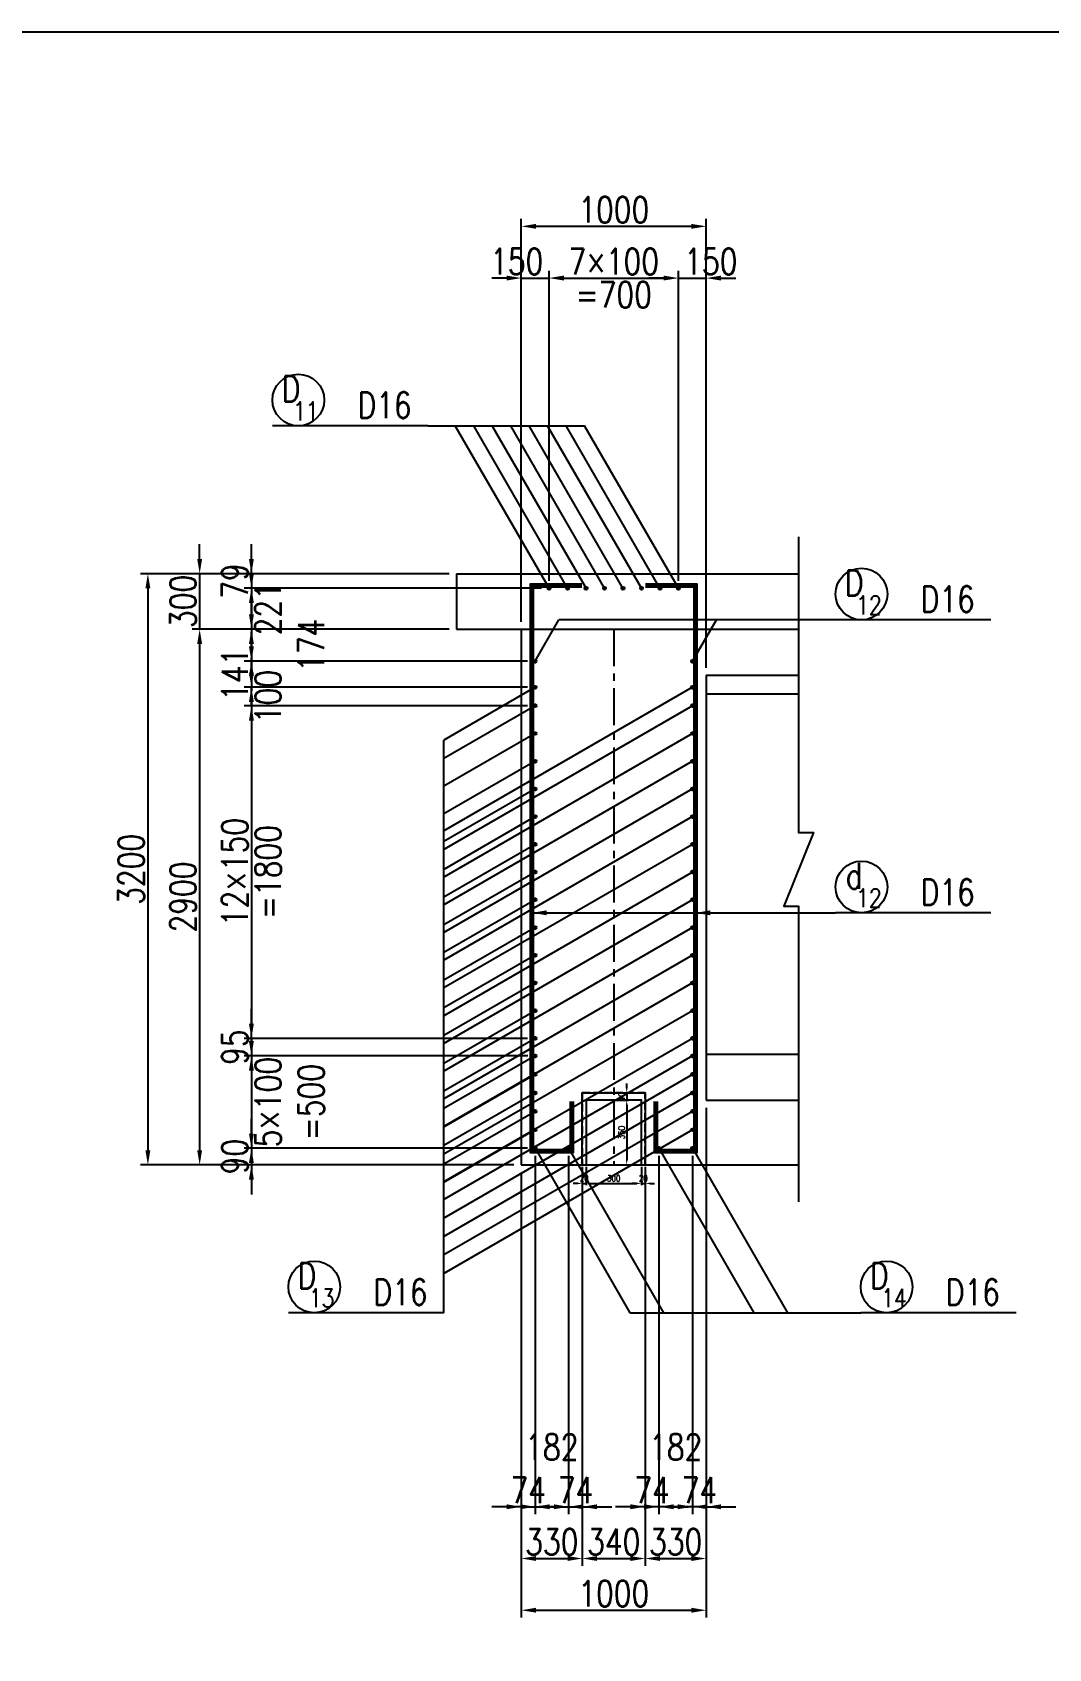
# Model space of a CAD drawing. Header units: millimetres. Extents: x -41433 to 131500, y -94900 to 39745.
# Drawn here: x 20505 to 26002, y 1752 to 10500 of the extents above; entities that cross this region are included whole.
import ezdxf
from ezdxf.enums import TextEntityAlignment as Align

# ---------------------------------------------------------------- set-up
doc = ezdxf.new("R2010")
doc.units = ezdxf.units.MM
doc.header["$LTSCALE"] = 160
doc.header["$MEASUREMENT"] = 0
doc.linetypes.add('CENTER', pattern=[2, 1.25, -0.25, 0.25, -0.25])
doc.linetypes.add('HIDDEN', pattern=[0.375, 0.25, -0.125])
doc.layers.get('DEFPOINTS').update_dxf_attribs({"color": 53, "linetype": 'CONTINUOUS'})
for name, color, linetype in [('DIM', 6, 'CONTINUOUS'), ('DIM-L', 6, 'CONTINUOUS'), ('GAIKEI-KEIKAKU', 4, 'CONTINUOUS'), ('TEKKIN-L', 2, 'CONTINUOUS'), ('TEKKIN-S', 3, 'CONTINUOUS'), ('TEXT', 4, 'CONTINUOUS')]:
    doc.layers.add(name, color=color, linetype=linetype)
doc.styles.add('DIM-TEXT', font='ROMANS', dxfattribs={"width": 0.8, "bigfont": 'EXTFONT'})
doc.styles.add('romans', font='romans.shx', dxfattribs={"bigfont": 'extfont.shx'})
doc.dimstyles.new('DIM10', dxfattribs={"dimscale": 10, "dimtxt": 3.5, "dimasz": 2.5, "dimexe": 1, "dimexo": 1, "dimgap": 1, "dimtad": 3, "dimdec": 1, "dimrnd": 1, "dimdsep": 46, "dimtxsty": 'DIM-TEXT', "dimcen": 0, "dimclrt": 4, "dimaunit": 1, "dimadec": 3, "dimazin": 2, "dimtfac": 1, "dimtdec": 1, "dimtix": 1, "dimtmove": 2, "dimatfit": 3, "dimfxl": 1, "dimtolj": 1, "dimtzin": 0, "dimlwd": -1, "dimlwe": -1, "dimarcsym": 0})
doc.dimstyles.new('DIM40', dxfattribs={"dimscale": 40, "dimtxt": 3.5, "dimasz": 2, "dimexe": 1, "dimexo": 1, "dimgap": 0.5, "dimtad": 1, "dimdec": 0, "dimzin": 9, "dimdsep": 46, "dimtxsty": 'DIM-TEXT', "dimcen": 0, "dimclrt": 4, "dimaunit": 1, "dimadec": 4, "dimazin": 0, "dimtfac": 1, "dimtdec": 0, "dimtix": 1, "dimtmove": 2, "dimatfit": 0, "dimfxl": 1, "dimlwd": -1, "dimlwe": -1, "dimarcsym": 0})

# ---------------------------------------------------------------- blocks, each defined once
blk = doc.blocks.new('*D34')
at = {"layer": 'DEFPOINTS', "color": 0, "transparency": 16777216}
for p in [(24150, 4720), (23150, 4370), (24150, 1960)]:
    blk.add_point(p, dxfattribs=at)
at = {"layer": 'DIM', "color": 0, "transparency": 16777216}
for p, q in [((24150, 4680), (24150, 1920)), ((23150, 4330), (23150, 1920)), ((23230, 1960), (24070, 1960))]:
    blk.add_line(p, q, dxfattribs=at)
for points in [[(23230, 1973.3), (23230, 1946.7), (23150, 1960)], [(24070, 1973.3), (24070, 1946.7), (24150, 1960)]]:
    blk.add_solid(points, dxfattribs=at)
at = {"layer": 'DIM', "color": 4, "transparency": 16777216, "insert": (23650, 2050), "char_height": 140, "attachment_point": 5, "style": 'DIM-TEXT'}
blk.add_mtext('1000', dxfattribs=at)
blk = doc.blocks.new('*D27')
at = {"layer": 'DEFPOINTS', "color": 0, "transparency": 16777216}
for p in [(23224, 4460), (23150, 4370), (23224, 2520)]:
    blk.add_point(p, dxfattribs=at)
at = {"layer": 'DIM', "color": 0, "transparency": 16777216}
for p, q in [((23224, 4420), (23224, 2480)), ((23150, 4330), (23150, 2480)), ((23070, 2520), (22990, 2520)), ((23150, 2520), (23224, 2520)), ((23304, 2520), (23384, 2520))]:
    blk.add_line(p, q, dxfattribs=at)
for points in [[(23070, 2533.3), (23070, 2506.7), (23150, 2520)], [(23304, 2533.3), (23304, 2506.7), (23224, 2520)]]:
    blk.add_solid(points, dxfattribs=at)
at = {"layer": 'DIM', "color": 4, "transparency": 16777216, "insert": (23187, 2610), "char_height": 140, "attachment_point": 5, "style": 'DIM-TEXT'}
blk.add_mtext('74', dxfattribs=at)
blk = doc.blocks.new('*D28')
at = {"layer": 'DEFPOINTS', "color": 0, "transparency": 16777216}
for p in [(23224, 4460), (23406, 4460), (23406, 2520)]:
    blk.add_point(p, dxfattribs=at)
at = {"layer": 'DIM', "color": 0, "transparency": 16777216}
for p, q in [((23224, 4420), (23224, 2480)), ((23406, 4420), (23406, 2480)), ((23144, 2520), (23064, 2520)), ((23224, 2520), (23406, 2520)), ((23486, 2520), (23566, 2520))]:
    blk.add_line(p, q, dxfattribs=at)
for points in [[(23144, 2533.3), (23144, 2506.7), (23224, 2520)], [(23486, 2533.3), (23486, 2506.7), (23406, 2520)]]:
    blk.add_solid(points, dxfattribs=at)
at = {"layer": 'DIM', "color": 4, "transparency": 16777216, "insert": (23315, 2726.7), "char_height": 140, "attachment_point": 5, "style": 'DIM-TEXT'}
blk.add_mtext('182\\P ', dxfattribs=at)
blk = doc.blocks.new('*D29')
at = {"layer": 'DEFPOINTS', "color": 0, "transparency": 16777216}
for p in [(23406, 4460), (23480, 4370), (23480, 2520)]:
    blk.add_point(p, dxfattribs=at)
at = {"layer": 'DIM', "color": 0, "transparency": 16777216}
for p, q in [((23406, 4420), (23406, 2480)), ((23480, 4330), (23480, 2480)), ((23326, 2520), (23246, 2520)), ((23406, 2520), (23480, 2520)), ((23560, 2520), (23640, 2520))]:
    blk.add_line(p, q, dxfattribs=at)
for points in [[(23326, 2533.3), (23326, 2506.7), (23406, 2520)], [(23560, 2533.3), (23560, 2506.7), (23480, 2520)]]:
    blk.add_solid(points, dxfattribs=at)
at = {"layer": 'DIM', "color": 4, "transparency": 16777216, "insert": (23443, 2610), "char_height": 140, "attachment_point": 5, "style": 'DIM-TEXT'}
blk.add_mtext('74', dxfattribs=at)
blk = doc.blocks.new('*D30')
at = {"layer": 'DEFPOINTS', "color": 0, "transparency": 16777216}
for p in [(23480, 4370), (23820, 4370), (23820, 2240)]:
    blk.add_point(p, dxfattribs=at)
at = {"layer": 'DIM', "color": 0, "transparency": 16777216}
for p, q in [((23480, 4330), (23480, 2200)), ((23820, 4330), (23820, 2200)), ((23560, 2240), (23740, 2240))]:
    blk.add_line(p, q, dxfattribs=at)
for points in [[(23560, 2253.3), (23560, 2226.7), (23480, 2240)], [(23740, 2253.3), (23740, 2226.7), (23820, 2240)]]:
    blk.add_solid(points, dxfattribs=at)
at = {"layer": 'DIM', "color": 4, "transparency": 16777216, "insert": (23650, 2330), "char_height": 140, "attachment_point": 5, "style": 'DIM-TEXT'}
blk.add_mtext('340', dxfattribs=at)
blk = doc.blocks.new('*D31')
at = {"layer": 'DEFPOINTS', "color": 0, "transparency": 16777216}
for p in [(23894, 4460), (24076, 4460), (23894, 2520)]:
    blk.add_point(p, dxfattribs=at)
at = {"layer": 'DIM', "color": 0, "transparency": 16777216}
for p, q in [((23894, 4420), (23894, 2480)), ((24076, 4420), (24076, 2480)), ((23814, 2520), (23734, 2520)), ((24076, 2520), (23894, 2520)), ((24156, 2520), (24236, 2520))]:
    blk.add_line(p, q, dxfattribs=at)
for points in [[(23814, 2533.3), (23814, 2506.7), (23894, 2520)], [(24156, 2533.3), (24156, 2506.7), (24076, 2520)]]:
    blk.add_solid(points, dxfattribs=at)
at = {"layer": 'DIM', "color": 4, "transparency": 16777216, "insert": (23985, 2726.7), "char_height": 140, "attachment_point": 5, "style": 'DIM-TEXT'}
blk.add_mtext('182\\P ', dxfattribs=at)
blk = doc.blocks.new('*D32')
at = {"layer": 'DEFPOINTS', "color": 0, "transparency": 16777216}
for p in [(23894, 4460), (23820, 4370), (23820, 2520)]:
    blk.add_point(p, dxfattribs=at)
at = {"layer": 'DIM', "color": 0, "transparency": 16777216}
for p, q in [((23894, 4420), (23894, 2480)), ((23820, 4330), (23820, 2480)), ((23740, 2520), (23660, 2520)), ((23894, 2520), (23820, 2520)), ((23974, 2520), (24054, 2520))]:
    blk.add_line(p, q, dxfattribs=at)
for points in [[(23740, 2533.3), (23740, 2506.7), (23820, 2520)], [(23974, 2533.3), (23974, 2506.7), (23894, 2520)]]:
    blk.add_solid(points, dxfattribs=at)
at = {"layer": 'DIM', "color": 4, "transparency": 16777216, "insert": (23857, 2610), "char_height": 140, "attachment_point": 5, "style": 'DIM-TEXT'}
blk.add_mtext('74', dxfattribs=at)
blk = doc.blocks.new('*D33')
at = {"layer": 'DEFPOINTS', "color": 0, "transparency": 16777216}
for p in [(24076, 4460), (24150, 4370), (24076, 2520)]:
    blk.add_point(p, dxfattribs=at)
at = {"layer": 'DIM', "color": 0, "transparency": 16777216}
for p, q in [((24076, 4420), (24076, 2480)), ((24150, 4330), (24150, 2480)), ((23996, 2520), (23916, 2520)), ((24150, 2520), (24076, 2520)), ((24230, 2520), (24310, 2520))]:
    blk.add_line(p, q, dxfattribs=at)
for points in [[(23996, 2533.3), (23996, 2506.7), (24076, 2520)], [(24230, 2533.3), (24230, 2506.7), (24150, 2520)]]:
    blk.add_solid(points, dxfattribs=at)
at = {"layer": 'DIM', "color": 4, "transparency": 16777216, "insert": (24113, 2610), "char_height": 140, "attachment_point": 5, "style": 'DIM-TEXT'}
blk.add_mtext('74', dxfattribs=at)
blk = doc.blocks.new('*D35')
at = {"layer": 'DEFPOINTS', "color": 0, "transparency": 16777216}
for p in [(23150, 4370), (23480, 4370), (23480, 2240)]:
    blk.add_point(p, dxfattribs=at)
at = {"layer": 'DIM', "color": 0, "transparency": 16777216}
for p, q in [((23150, 4330), (23150, 2200)), ((23480, 4330), (23480, 2200)), ((23230, 2240), (23400, 2240))]:
    blk.add_line(p, q, dxfattribs=at)
for points in [[(23230, 2253.3), (23230, 2226.7), (23150, 2240)], [(23400, 2253.3), (23400, 2226.7), (23480, 2240)]]:
    blk.add_solid(points, dxfattribs=at)
at = {"layer": 'DIM', "color": 4, "transparency": 16777216, "insert": (23315, 2330), "char_height": 140, "attachment_point": 5, "style": 'DIM-TEXT'}
blk.add_mtext('330', dxfattribs=at)
blk = doc.blocks.new('*D36')
at = {"layer": 'DEFPOINTS', "color": 0, "transparency": 16777216}
for p in [(24150, 4720), (23820, 4370), (24150, 2240)]:
    blk.add_point(p, dxfattribs=at)
at = {"layer": 'DIM', "color": 0, "transparency": 16777216}
for p, q in [((24150, 4680), (24150, 2200)), ((23820, 4330), (23820, 2200)), ((23900, 2240), (24070, 2240))]:
    blk.add_line(p, q, dxfattribs=at)
for points in [[(23900, 2253.3), (23900, 2226.7), (23820, 2240)], [(24070, 2253.3), (24070, 2226.7), (24150, 2240)]]:
    blk.add_solid(points, dxfattribs=at)
at = {"layer": 'DIM', "color": 4, "transparency": 16777216, "insert": (23985, 2330), "char_height": 140, "attachment_point": 5, "style": 'DIM-TEXT'}
blk.add_mtext('330', dxfattribs=at)
blk = doc.blocks.new('*D70')
at = {"layer": 'DEFPOINTS', "color": 0, "transparency": 16777216}
for p in [(22800, 7270), (21690, 7096), (23224, 7096)]:
    blk.add_point(p, dxfattribs=at)
at = {"layer": 'DIM', "color": 0, "transparency": 16777216}
for p, q in [((21690, 7350), (21690, 7430)), ((22760, 7270), (21650, 7270)), ((21690, 7270), (21690, 7096)), ((23184, 7096), (21650, 7096)), ((21690, 7016), (21690, 6936))]:
    blk.add_line(p, q, dxfattribs=at)
for points in [[(21676.7, 7350), (21703.3, 7350), (21690, 7270)], [(21676.7, 7016), (21703.3, 7016), (21690, 7096)]]:
    blk.add_solid(points, dxfattribs=at)
at = {"layer": 'DIM', "color": 4, "transparency": 16777216, "insert": (21896.7, 7183), "char_height": 140, "attachment_point": 5, "rotation": 90, "style": 'DIM-TEXT'}
blk.add_mtext('\\P174', dxfattribs=at)
blk = doc.blocks.new('*D71')
at = {"layer": 'DEFPOINTS', "color": 0, "transparency": 16777216}
for p in [(23224, 6855), (21690, 5055), (23224, 5055)]:
    blk.add_point(p, dxfattribs=at)
at = {"layer": 'DIM', "color": 0, "transparency": 16777216}
for p, q in [((23184, 6855), (21650, 6855)), ((21690, 6775), (21690, 5135)), ((23184, 5055), (21650, 5055))]:
    blk.add_line(p, q, dxfattribs=at)
for points in [[(21676.7, 6775), (21703.3, 6775), (21690, 6855)], [(21676.7, 5135), (21703.3, 5135), (21690, 5055)]]:
    blk.add_solid(points, dxfattribs=at)
at = {"layer": 'DIM', "color": 4, "transparency": 16777216, "char_height": 140, "attachment_point": 5, "rotation": 90, "style": 'DIM-TEXT'}
for s, insert in [('12×150', (21600, 5955)), ('=1800', (21780, 5955))]:
    blk.add_mtext(s, dxfattribs=dict(at, insert=insert))
blk = doc.blocks.new('*D72')
at = {"layer": 'DEFPOINTS', "color": 0, "transparency": 16777216}
for p in [(23224, 5055), (21690, 4960), (23226, 4960)]:
    blk.add_point(p, dxfattribs=at)
at = {"layer": 'DIM', "color": 0, "transparency": 16777216}
for p, q in [((21690, 5135), (21690, 5215)), ((23184, 5055), (21650, 5055)), ((21690, 5055), (21690, 4960)), ((23186, 4960), (21650, 4960)), ((21690, 4880), (21690, 4800))]:
    blk.add_line(p, q, dxfattribs=at)
for points in [[(21676.7, 5135), (21703.3, 5135), (21690, 5055)], [(21676.7, 4880), (21703.3, 4880), (21690, 4960)]]:
    blk.add_solid(points, dxfattribs=at)
at = {"layer": 'DIM', "color": 4, "transparency": 16777216, "insert": (21600, 5007.5), "char_height": 140, "attachment_point": 5, "rotation": 90, "style": 'DIM-TEXT'}
blk.add_mtext('95', dxfattribs=at)
blk = doc.blocks.new('*D73')
at = {"layer": 'DEFPOINTS', "color": 0, "transparency": 16777216}
for p in [(23226, 4960), (21690, 4460), (23224, 4460)]:
    blk.add_point(p, dxfattribs=at)
at = {"layer": 'DIM', "color": 0, "transparency": 16777216}
for p, q in [((21690, 5040), (21690, 5120)), ((23186, 4960), (21650, 4960)), ((21690, 4960), (21690, 4460)), ((23184, 4460), (21650, 4460)), ((21690, 4380), (21690, 4300))]:
    blk.add_line(p, q, dxfattribs=at)
for points in [[(21676.7, 5040), (21703.3, 5040), (21690, 4960)], [(21676.7, 4380), (21703.3, 4380), (21690, 4460)]]:
    blk.add_solid(points, dxfattribs=at)
at = {"layer": 'DIM', "color": 4, "transparency": 16777216, "insert": (21896.7, 4710), "char_height": 140, "attachment_point": 5, "rotation": 90, "style": 'DIM-TEXT'}
blk.add_mtext('5×100\\P=500', dxfattribs=at)
blk = doc.blocks.new('*D74')
at = {"layer": 'DEFPOINTS', "color": 0, "transparency": 16777216}
for p in [(23224, 4460), (21690, 4370), (23150, 4370)]:
    blk.add_point(p, dxfattribs=at)
at = {"layer": 'DIM', "color": 0, "transparency": 16777216}
for p, q in [((21690, 4540), (21690, 4620)), ((23184, 4460), (21650, 4460)), ((21690, 4460), (21690, 4370)), ((23110, 4370), (21650, 4370)), ((21690, 4290), (21690, 4210))]:
    blk.add_line(p, q, dxfattribs=at)
for points in [[(21676.7, 4540), (21703.3, 4540), (21690, 4460)], [(21676.7, 4290), (21703.3, 4290), (21690, 4370)]]:
    blk.add_solid(points, dxfattribs=at)
at = {"layer": 'DIM', "color": 4, "transparency": 16777216, "insert": (21600, 4415), "char_height": 140, "attachment_point": 5, "rotation": 90, "style": 'DIM-TEXT'}
blk.add_mtext('90', dxfattribs=at)
blk = doc.blocks.new('*D75')
at = {"layer": 'DEFPOINTS', "color": 0, "transparency": 16777216}
for p in [(22800, 7570), (21410, 7270), (22800, 7270)]:
    blk.add_point(p, dxfattribs=at)
at = {"layer": 'DIM', "color": 0, "transparency": 16777216}
for p, q in [((21410, 7650), (21410, 7730)), ((22760, 7570), (21370, 7570)), ((21410, 7570), (21410, 7270)), ((22760, 7270), (21370, 7270)), ((21410, 7190), (21410, 7110))]:
    blk.add_line(p, q, dxfattribs=at)
for points in [[(21396.7, 7650), (21423.3, 7650), (21410, 7570)], [(21396.7, 7190), (21423.3, 7190), (21410, 7270)]]:
    blk.add_solid(points, dxfattribs=at)
at = {"layer": 'DIM', "color": 4, "transparency": 16777216, "insert": (21320, 7420), "char_height": 140, "attachment_point": 5, "rotation": 90, "style": 'DIM-TEXT'}
blk.add_mtext('300', dxfattribs=at)
blk = doc.blocks.new('*D76')
at = {"layer": 'DEFPOINTS', "color": 0, "transparency": 16777216}
for p in [(22800, 7270), (21410, 4370), (23150, 4370)]:
    blk.add_point(p, dxfattribs=at)
at = {"layer": 'DIM', "color": 0, "transparency": 16777216}
for p, q in [((22760, 7270), (21370, 7270)), ((21410, 7190), (21410, 4450)), ((23110, 4370), (21370, 4370))]:
    blk.add_line(p, q, dxfattribs=at)
for points in [[(21396.7, 7190), (21423.3, 7190), (21410, 7270)], [(21396.7, 4450), (21423.3, 4450), (21410, 4370)]]:
    blk.add_solid(points, dxfattribs=at)
at = {"layer": 'DIM', "color": 4, "transparency": 16777216, "insert": (21320, 5820), "char_height": 140, "attachment_point": 5, "rotation": 90, "style": 'DIM-TEXT'}
blk.add_mtext('2900', dxfattribs=at)
blk = doc.blocks.new('*D77')
at = {"layer": 'DEFPOINTS', "color": 0, "transparency": 16777216}
for p in [(22800, 7570), (21130, 4370), (23150, 4370)]:
    blk.add_point(p, dxfattribs=at)
at = {"layer": 'DIM', "color": 0, "transparency": 16777216}
for p, q in [((22760, 7570), (21090, 7570)), ((21130, 7490), (21130, 4450)), ((23110, 4370), (21090, 4370))]:
    blk.add_line(p, q, dxfattribs=at)
for points in [[(21116.7, 7490), (21143.3, 7490), (21130, 7570)], [(21116.7, 4450), (21143.3, 4450), (21130, 4370)]]:
    blk.add_solid(points, dxfattribs=at)
at = {"layer": 'DIM', "color": 4, "transparency": 16777216, "insert": (21040, 5970), "char_height": 140, "attachment_point": 5, "rotation": 90, "style": 'DIM-TEXT'}
blk.add_mtext('3200', dxfattribs=at)
blk = doc.blocks.new('*D78')
at = {"layer": 'DEFPOINTS', "color": 0, "transparency": 16777216}
for p in [(21690, 6955), (23224, 6955), (23224, 6855)]:
    blk.add_point(p, dxfattribs=at)
at = {"layer": 'DIM', "color": 0, "transparency": 16777216}
for p, q in [((21690, 7035), (21690, 7115)), ((23184, 6955), (21650, 6955)), ((21690, 6855), (21690, 6955)), ((23184, 6855), (21650, 6855)), ((21690, 6775), (21690, 6695))]:
    blk.add_line(p, q, dxfattribs=at)
for points in [[(21676.7, 7035), (21703.3, 7035), (21690, 6955)], [(21676.7, 6775), (21703.3, 6775), (21690, 6855)]]:
    blk.add_solid(points, dxfattribs=at)
at = {"layer": 'DIM', "color": 4, "transparency": 16777216, "insert": (21780, 6905), "char_height": 140, "attachment_point": 5, "rotation": 90, "style": 'DIM-TEXT'}
blk.add_mtext('100', dxfattribs=at)
blk = doc.blocks.new('*D508')
at = {"layer": 'DEFPOINTS', "color": 0, "transparency": 16777216}
for p in [(23224, 7096), (21690, 6955), (23224, 6955)]:
    blk.add_point(p, dxfattribs=at)
at = {"layer": 'DIM', "color": 0, "transparency": 16777216}
for p, q in [((21690, 7176), (21690, 7256)), ((23184, 7096), (21650, 7096)), ((21690, 7096), (21690, 6955)), ((23184, 6955), (21650, 6955)), ((21690, 6875), (21690, 6795))]:
    blk.add_line(p, q, dxfattribs=at)
for points in [[(21676.7, 7176), (21703.3, 7176), (21690, 7096)], [(21676.7, 6875), (21703.3, 6875), (21690, 6955)]]:
    blk.add_solid(points, dxfattribs=at)
at = {"layer": 'DIM', "color": 4, "transparency": 16777216, "insert": (21600, 7025.5), "char_height": 140, "attachment_point": 5, "rotation": 90, "style": 'DIM-TEXT'}
blk.add_mtext('141', dxfattribs=at)
blk = doc.blocks.new('*D632')
at = {"layer": 'DEFPOINTS', "transparency": 16777216}
for p, q in [((22500, 4360), (22500, 4260)), ((22800, 4360), (22800, 4260)), ((22525, 4270), (22775, 4270))]:
    blk.add_line(p, q, dxfattribs=at)
at = {"layer": 'DEFPOINTS', "color": 0, "transparency": 16777216}
for p in [(22500, 4370), (22800, 4370), (22800, 4270)]:
    blk.add_point(p, dxfattribs=at)
at = {"layer": 'DEFPOINTS', "transparency": 16777216}
for points in [[(22525, 4274.2), (22525, 4265.8), (22500, 4270)], [(22775, 4274.2), (22775, 4265.8), (22800, 4270)]]:
    blk.add_solid(points, dxfattribs=at)
at = {"layer": 'DEFPOINTS', "transparency": 16777216, "insert": (22650, 4297.5), "char_height": 35, "attachment_point": 5, "style": 'DIM-TEXT'}
blk.add_mtext('\\A1;300', dxfattribs=at)
blk = doc.blocks.new('*D633')
at = {"layer": 'DEFPOINTS', "transparency": 16777216}
for p, q in [((22480, 4360), (22480, 4260)), ((22500, 4360), (22500, 4260)), ((22455, 4270), (22430, 4270)), ((22480, 4270), (22500, 4270)), ((22525, 4270), (22550, 4270))]:
    blk.add_line(p, q, dxfattribs=at)
at = {"layer": 'DEFPOINTS', "color": 0, "transparency": 16777216}
for p in [(22480, 4370), (22500, 4370), (22500, 4270)]:
    blk.add_point(p, dxfattribs=at)
at = {"layer": 'DEFPOINTS', "transparency": 16777216}
for points in [[(22455, 4274.2), (22455, 4265.8), (22480, 4270)], [(22525, 4274.2), (22525, 4265.8), (22500, 4270)]]:
    blk.add_solid(points, dxfattribs=at)
at = {"layer": 'DEFPOINTS', "transparency": 16777216, "insert": (22490, 4297.5), "char_height": 35, "attachment_point": 5, "style": 'DIM-TEXT'}
blk.add_mtext('\\A1;20', dxfattribs=at)
blk = doc.blocks.new('*D634')
at = {"layer": 'DEFPOINTS', "transparency": 16777216}
for p, q in [((22800, 4360), (22800, 4260)), ((22820, 4360), (22820, 4260)), ((22775, 4270), (22750, 4270)), ((22800, 4270), (22820, 4270)), ((22845, 4270), (22870, 4270))]:
    blk.add_line(p, q, dxfattribs=at)
at = {"layer": 'DEFPOINTS', "color": 0, "transparency": 16777216}
for p in [(22800, 4370), (22820, 4370), (22820, 4270)]:
    blk.add_point(p, dxfattribs=at)
at = {"layer": 'DEFPOINTS', "transparency": 16777216}
for points in [[(22775, 4274.2), (22775, 4265.8), (22800, 4270)], [(22845, 4274.2), (22845, 4265.8), (22820, 4270)]]:
    blk.add_solid(points, dxfattribs=at)
at = {"layer": 'DEFPOINTS', "transparency": 16777216, "insert": (22810, 4297.5), "char_height": 35, "attachment_point": 5, "style": 'DIM-TEXT'}
blk.add_mtext('\\A1;20', dxfattribs=at)
blk = doc.blocks.new('*D635')
at = {"layer": 'DEFPOINTS', "transparency": 16777216}
for p, q in [((22660, 4720), (22730, 4720)), ((22720, 4695), (22720, 4395)), ((22660, 4370), (22730, 4370))]:
    blk.add_line(p, q, dxfattribs=at)
at = {"layer": 'DEFPOINTS', "color": 0, "transparency": 16777216}
for p in [(22650, 4720), (22650, 4370), (22720, 4370)]:
    blk.add_point(p, dxfattribs=at)
at = {"layer": 'DEFPOINTS', "transparency": 16777216}
for points in [[(22715.8, 4695), (22724.2, 4695), (22720, 4720)], [(22715.8, 4395), (22724.2, 4395), (22720, 4370)]]:
    blk.add_solid(points, dxfattribs=at)
at = {"layer": 'DEFPOINTS', "transparency": 16777216, "insert": (22692.5, 4545), "char_height": 35, "attachment_point": 5, "rotation": 90, "style": 'DIM-TEXT'}
blk.add_mtext('\\A1;350', dxfattribs=at)
blk = doc.blocks.new('*D636')
at = {"layer": 'DEFPOINTS', "transparency": 16777216}
for p, q in [((22660, 4760), (22730, 4760)), ((22720, 4785), (22720, 4810)), ((22720, 4760), (22720, 4720)), ((22660, 4720), (22730, 4720)), ((22720, 4695), (22720, 4670))]:
    blk.add_line(p, q, dxfattribs=at)
at = {"layer": 'DEFPOINTS', "color": 0, "transparency": 16777216}
for p in [(22650, 4760), (22650, 4720), (22720, 4720)]:
    blk.add_point(p, dxfattribs=at)
at = {"layer": 'DEFPOINTS', "transparency": 16777216}
for points in [[(22715.8, 4785), (22724.2, 4785), (22720, 4760)], [(22715.8, 4695), (22724.2, 4695), (22720, 4720)]]:
    blk.add_solid(points, dxfattribs=at)
at = {"layer": 'DEFPOINTS', "transparency": 16777216, "insert": (22692.5, 4740), "char_height": 35, "attachment_point": 5, "rotation": 90, "style": 'DIM-TEXT'}
blk.add_mtext('\\A1;40', dxfattribs=at)
blk = doc.blocks.new('*D744')
at = {"layer": 'DEFPOINTS', "color": 0, "transparency": 16777216}
for p in [(22800, 7570), (21690, 7491), (23300, 7491)]:
    blk.add_point(p, dxfattribs=at)
at = {"layer": 'DIM', "color": 0, "transparency": 16777216}
for p, q in [((21690, 7650), (21690, 7730)), ((22760, 7570), (21650, 7570)), ((21690, 7570), (21690, 7491)), ((23260, 7491), (21650, 7491)), ((21690, 7411), (21690, 7331))]:
    blk.add_line(p, q, dxfattribs=at)
for points in [[(21676.7, 7650), (21703.3, 7650), (21690, 7570)], [(21676.7, 7411), (21703.3, 7411), (21690, 7491)]]:
    blk.add_solid(points, dxfattribs=at)
at = {"layer": 'DIM', "color": 4, "transparency": 16777216, "insert": (21600, 7530.5), "char_height": 140, "attachment_point": 5, "rotation": 90, "style": 'DIM-TEXT'}
blk.add_mtext('79', dxfattribs=at)
blk = doc.blocks.new('*D743')
at = {"layer": 'DEFPOINTS', "color": 0, "transparency": 16777216}
for p in [(23300, 7491), (21690, 7270), (22800, 7270)]:
    blk.add_point(p, dxfattribs=at)
at = {"layer": 'DIM', "color": 0, "transparency": 16777216}
for p, q in [((21690, 7571), (21690, 7651)), ((23260, 7491), (21650, 7491)), ((21690, 7491), (21690, 7270)), ((22760, 7270), (21650, 7270)), ((21690, 7190), (21690, 7110))]:
    blk.add_line(p, q, dxfattribs=at)
for points in [[(21676.7, 7571), (21703.3, 7571), (21690, 7491)], [(21676.7, 7190), (21703.3, 7190), (21690, 7270)]]:
    blk.add_solid(points, dxfattribs=at)
at = {"layer": 'DIM', "color": 4, "transparency": 16777216, "insert": (21780, 7380.5), "char_height": 140, "attachment_point": 5, "rotation": 90, "style": 'DIM-TEXT'}
blk.add_mtext('221', dxfattribs=at)
blk = doc.blocks.new('*D741')
at = {"layer": 'DEFPOINTS', "color": 0, "transparency": 16777216}
for p in [(24150, 9450), (23150, 7270), (24150, 7020)]:
    blk.add_point(p, dxfattribs=at)
at = {"layer": 'DIM', "color": 0, "transparency": 16777216}
for p, q in [((23150, 7310), (23150, 9490)), ((23230, 9450), (24070, 9450)), ((24150, 7060), (24150, 9490))]:
    blk.add_line(p, q, dxfattribs=at)
for points in [[(23230, 9463.3), (23230, 9436.7), (23150, 9450)], [(24070, 9463.3), (24070, 9436.7), (24150, 9450)]]:
    blk.add_solid(points, dxfattribs=at)
at = {"layer": 'DIM', "color": 4, "transparency": 16777216, "insert": (23650, 9540), "char_height": 140, "attachment_point": 5, "style": 'DIM-TEXT'}
blk.add_mtext('1000', dxfattribs=at)
blk = doc.blocks.new('*D742')
at = {"layer": 'DEFPOINTS', "color": 0, "transparency": 16777216}
for p in [(23300, 9170), (23300, 7491), (23150, 7270)]:
    blk.add_point(p, dxfattribs=at)
at = {"layer": 'DIM', "color": 0, "transparency": 16777216}
for p, q in [((23150, 7310), (23150, 9210)), ((23300, 7531), (23300, 9210)), ((23070, 9170), (22990, 9170)), ((23150, 9170), (23300, 9170)), ((23380, 9170), (23460, 9170))]:
    blk.add_line(p, q, dxfattribs=at)
for points in [[(23070, 9183.3), (23070, 9156.7), (23150, 9170)], [(23380, 9183.3), (23380, 9156.7), (23300, 9170)]]:
    blk.add_solid(points, dxfattribs=at)
at = {"layer": 'DIM', "color": 4, "transparency": 16777216, "insert": (23125, 9260), "char_height": 140, "attachment_point": 5, "style": 'DIM-TEXT'}
blk.add_mtext('150', dxfattribs=at)
blk = doc.blocks.new('*D739')
at = {"layer": 'DEFPOINTS', "color": 0, "transparency": 16777216}
for p in [(24000, 9170), (23300, 7491), (24000, 7491)]:
    blk.add_point(p, dxfattribs=at)
at = {"layer": 'DIM', "color": 0, "transparency": 16777216}
for p, q in [((23300, 7531), (23300, 9210)), ((24000, 7531), (24000, 9210)), ((23380, 9170), (23920, 9170))]:
    blk.add_line(p, q, dxfattribs=at)
for points in [[(23380, 9183.3), (23380, 9156.7), (23300, 9170)], [(23920, 9183.3), (23920, 9156.7), (24000, 9170)]]:
    blk.add_solid(points, dxfattribs=at)
at = {"layer": 'DIM', "color": 4, "transparency": 16777216, "char_height": 140, "attachment_point": 5, "style": 'DIM-TEXT'}
for s, insert in [('7×100', (23650, 9260)), ('=700', (23650, 9080))]:
    blk.add_mtext(s, dxfattribs=dict(at, insert=insert))
blk = doc.blocks.new('*D740')
at = {"layer": 'DEFPOINTS', "color": 0, "transparency": 16777216}
for p in [(24150, 9170), (24000, 7491), (24150, 7020)]:
    blk.add_point(p, dxfattribs=at)
at = {"layer": 'DIM', "color": 0, "transparency": 16777216}
for p, q in [((24000, 7531), (24000, 9210)), ((24150, 7060), (24150, 9210)), ((23920, 9170), (23840, 9170)), ((24000, 9170), (24150, 9170)), ((24230, 9170), (24310, 9170))]:
    blk.add_line(p, q, dxfattribs=at)
for points in [[(23920, 9183.3), (23920, 9156.7), (24000, 9170)], [(24230, 9183.3), (24230, 9156.7), (24150, 9170)]]:
    blk.add_solid(points, dxfattribs=at)
at = {"layer": 'DIM', "color": 4, "transparency": 16777216, "insert": (24175, 9260), "char_height": 140, "attachment_point": 5, "style": 'DIM-TEXT'}
blk.add_mtext('150', dxfattribs=at)
blk = doc.blocks.new('stopper(F)_R1500L35')
at = {"layer": 'DEFPOINTS', "linetype": 'HIDDEN'}
blk.add_lwpolyline([(22480, 4370), (22820, 4370), (22820, 4760), (22480, 4760)], close=True, dxfattribs=at)
at = {"layer": 'DEFPOINTS'}
blk.add_lwpolyline([(22500, 4370), (22800, 4370), (22800, 4720), (22500, 4720)], close=True, dxfattribs=at)
for base, p1, p2, picture, middle in [((22720, 4720), (22650, 4760), (22650, 4720), '*D636', (22692.5, 4740)), ((22720, 4370), (22650, 4720), (22650, 4370), '*D635', (22692.5, 4545))]:
    dim = blk.add_linear_dim(base=base, p1=p1, p2=p2, angle=90, dimstyle='DIM10', override={"dimclrt": 256}, dxfattribs=at)
    dim.commit()
    dim.dimension.update_dxf_attribs({"geometry": picture, "text_midpoint": middle})
for base, p1, p2, picture, middle in [((22500, 4270), (22480, 4370), (22500, 4370), '*D633', (22490, 4297.5)), ((22800, 4270), (22500, 4370), (22800, 4370), '*D632', (22650, 4297.5)), ((22820, 4270), (22800, 4370), (22820, 4370), '*D634', (22810, 4297.5))]:
    dim = blk.add_linear_dim(base=base, p1=p1, p2=p2, dimstyle='DIM10', override={"dimclrt": 256}, dxfattribs=at)
    dim.commit()
    dim.dimension.update_dxf_attribs({"geometry": picture, "text_midpoint": middle})

msp = doc.modelspace()

# ---------------------------------------------------------------- linework, layer by layer
at = {"layer": 'DEFPOINTS', "linetype": 'CENTER'}
msp.add_line((23650, 7270), (23650, 4370), dxfattribs=at)
at = {"layer": 'DEFPOINTS', "flags": 128}
msp.add_lwpolyline([(0, -6300), (31500, -6300), (31500, 10500), (0, 10500)], close=True, dxfattribs=at)
for points in [[(23430, 4714), (23430, 4436), (23200, 4436), (23200, 7515), (23478, 7515)], [(23414, 4714), (23414, 4452), (23216, 4452), (23216, 7499), (23478, 7499)], [(23822, 7515), (24100, 7515), (24100, 4436), (23870, 4436), (23870, 4714)], [(23822, 7499), (24084, 7499), (24084, 4452), (23886, 4452), (23886, 4714)]]:
    msp.add_lwpolyline(points, dxfattribs=at)
at = {"layer": 'DIM-L'}
for p, q in [((22643.91, 8370), (21803.91, 8370)), ((22643.91, 8370), (23492.51, 8370)), ((23300, 7491), (22792.51, 8370)), ((23400, 7491), (22892.51, 8370)), ((23500, 7491), (22992.51, 8370)), ((23600, 7491), (23092.51, 8370)), ((23700, 7491), (23192.51, 8370)), ((23800, 7491), (23292.51, 8370)), ((23900, 7491), (23392.51, 8370)), ((24000, 7491), (23492.51, 8370)), ((23224, 7096), (23353.33, 7320)), ((24850, 7320), (23353.33, 7320)), ((24076, 7096), (24205.33, 7320)), ((25690, 7320), (24850, 7320)), ((23224, 6955), (22730, 6669.79)), ((24076, 6955), (22730, 6177.89)), ((23224, 6855), (22730, 6569.79)), ((24076, 6855), (22730, 6077.89)), ((23224, 6705), (22730, 6419.79)), ((24076, 6705), (22730, 5927.89)), ((22730, 3570), (22730, 6669.79)), ((23224, 6555), (22730, 6269.79)), ((24076, 6555), (22730, 5777.89)), ((23224, 6405), (22730, 6119.79)), ((24076, 6405), (22730, 5627.89)), ((23224, 6255), (22730, 5969.79)), ((24076, 6255), (22730, 5477.89)), ((23224, 6105), (22730, 5819.79)), ((24076, 6105), (22730, 5327.89)), ((23224, 5955), (22730, 5669.79)), ((24076, 5955), (22730, 5177.89)), ((23224, 5805), (22730, 5519.79)), ((24076, 5805), (22730, 5027.89)), ((23208, 5734.49), (24850, 5734.49)), ((25690, 5734.49), (24850, 5734.49)), ((23224, 5655), (22730, 5369.79)), ((24076, 5655), (22730, 4877.89)), ((23224, 5505), (22730, 5219.79)), ((24076, 5505), (22730, 4727.89)), ((23224, 5355), (22730, 5069.79)), ((24076, 5355), (22730, 4577.89)), ((23224, 5205), (22730, 4919.79)), ((24076, 5205), (22730, 4427.89)), ((23224, 5055), (22730, 4769.79)), ((24076, 5055), (22730, 4277.89)), ((24076, 4960), (22730, 4182.89)), ((23224, 4960), (22730, 4674.79)), ((24076, 4860), (22730, 4082.89)), ((23224, 4860), (22730, 4574.79)), ((24076, 4760), (22730, 3982.89)), ((23224, 4760), (22730, 4474.79)), ((24076, 4660), (22730, 3882.89)), ((23224, 4660), (22730, 4374.79)), ((24076, 4560), (22730, 3782.89)), ((23224, 4560), (22730, 4274.79)), ((23224, 4460), (23737.84, 3570)), ((23406, 4460), (23919.84, 3570)), ((23894, 4460), (24407.84, 3570)), ((24076, 4460), (24589.84, 3570)), ((22730, 3570), (21890, 3570)), ((23737.84, 3570), (24985.88, 3570)), ((25825.88, 3570), (24985.88, 3570))]:
    msp.add_line(p, q, dxfattribs=at)
at = {"layer": 'DIM-L', "flags": 128}
msp.add_lwpolyline([(24650, 7770), (24650, 6170), (24730, 6170), (24570, 5770), (24650, 5770), (24650, 4170)], dxfattribs=at)
at = {"layer": 'DIM-L'}
for centre in [(21943.91, 8510), (24990, 7460), (24990, 5874.49), (22030, 3710), (25125.88, 3710)]:
    msp.add_circle(centre, 140, dxfattribs=at)
for points in [[(23288, 5721.16), (23288, 5747.82), (23208, 5734.49)], [(24172, 5721.16), (24172, 5747.82), (24092, 5734.49)]]:
    msp.add_solid(points, dxfattribs=at)
at = {"layer": 'GAIKEI-KEIKAKU'}
for p, q in [((22800, 7570), (24650, 7570)), ((22800, 7570), (22800, 7270)), ((22800, 7270), (24650, 7270)), ((23150, 7270), (23150, 4370)), ((24150, 7020), (24650, 7020)), ((24150, 7020), (24150, 4720)), ((24150, 6920), (24650, 6920)), ((24150, 4970), (24650, 4970)), ((24150, 4720), (24650, 4720)), ((23150, 4370), (23480, 4370)), ((23820, 4370), (24650, 4370))]:
    msp.add_line(p, q, dxfattribs=at)
at = {"layer": 'GAIKEI-KEIKAKU', "flags": 128}
msp.add_lwpolyline([(23480, 4370), (23480, 4760), (23820, 4760), (23820, 4370)], dxfattribs=at)
at = {"layer": 'TEKKIN-L'}
for centre, radius in [((23300, 7491), 8), ((23300, 7491), 4), ((23400, 7491), 8), ((23400, 7491), 4), ((23500, 7491), 8), ((23500, 7491), 4), ((23600, 7491), 8), ((23600, 7491), 4), ((23700, 7491), 8), ((23700, 7491), 4), ((23800, 7491), 8), ((23800, 7491), 4), ((23900, 7491), 8), ((23900, 7491), 4), ((24000, 7491), 8), ((24000, 7491), 4), ((23224, 7096), 8), ((23224, 7096), 4), ((24076, 7096), 8), ((24076, 7096), 4), ((23224, 6955), 8), ((23224, 6955), 4), ((24076, 6955), 8), ((24076, 6955), 4), ((23224, 6855), 8), ((23224, 6855), 4), ((24076, 6855), 8), ((24076, 6855), 4), ((23224, 6705), 8), ((23224, 6705), 4), ((24076, 6705), 8), ((24076, 6705), 4), ((23224, 6555), 8), ((24076, 6555), 8), ((23224, 6555), 4), ((24076, 6555), 4), ((23224, 6405), 8), ((23224, 6405), 4), ((24076, 6405), 8), ((24076, 6405), 4), ((23224, 6255), 8), ((23224, 6255), 4), ((24076, 6255), 8), ((24076, 6255), 4), ((23224, 6105), 8), ((23224, 6105), 4), ((24076, 6105), 8), ((24076, 6105), 4), ((23224, 5955), 8), ((23224, 5955), 4), ((24076, 5955), 8), ((24076, 5955), 4), ((23224, 5805), 8), ((23224, 5805), 4), ((24076, 5805), 8), ((24076, 5805), 4), ((23224, 5655), 8), ((23224, 5655), 4), ((24076, 5655), 8), ((24076, 5655), 4), ((23224, 5505), 8), ((24076, 5505), 8), ((23224, 5505), 4), ((24076, 5505), 4), ((23224, 5355), 8), ((23224, 5355), 4), ((24076, 5355), 8), ((24076, 5355), 4), ((23224, 5205), 8), ((23224, 5205), 4), ((24076, 5205), 8), ((24076, 5205), 4), ((23224, 5055), 8), ((23224, 5055), 4), ((24076, 5055), 8), ((24076, 5055), 4), ((23224, 4960), 8), ((23224, 4960), 4), ((24076, 4960), 8), ((24076, 4960), 4), ((23224, 4860), 8), ((23224, 4860), 4), ((24076, 4860), 8), ((24076, 4860), 4), ((23224, 4760), 8), ((23224, 4760), 4), ((24076, 4760), 8), ((24076, 4760), 4), ((23224, 4660), 8), ((23224, 4660), 4), ((24076, 4660), 8), ((24076, 4660), 4), ((23224, 4560), 8), ((23224, 4560), 4), ((24076, 4560), 8), ((24076, 4560), 4), ((23224, 4460), 8), ((23224, 4460), 4), ((23406, 4460), 8), ((23406, 4460), 4), ((23894, 4460), 8), ((23894, 4460), 4), ((24076, 4460), 8), ((24076, 4460), 4)]:
    msp.add_circle(centre, radius, dxfattribs=at)
at = {"layer": 'TEKKIN-S', "flags": 128}
for points in [[(23422, 4714), (23422, 4444), (23208, 4444), (23208, 7507), (23478, 7507)], [(23822, 7507), (24092, 7507), (24092, 4444), (23878, 4444), (23878, 4714)]]:
    msp.add_lwpolyline(points, dxfattribs=at)

# ---------------------------------------------------------------- block references
at = {"layer": 'DEFPOINTS'}
msp.add_blockref('stopper(F)_R1500L35', (1000, 0), dxfattribs=at)

# ---------------------------------------------------------------- texts
at = {"layer": 'TEXT', "style": 'romans', "width": 0.8}
for s, height, p in [('D', 140, (21903.91, 8570)), ('11', 100, (21983.91, 8450)), ('D', 140, (24950, 7520)), ('12', 100, (25030, 7400)), ('d', 140, (24950, 5934.49)), ('12', 100, (25030, 5814.49)), ('D', 140, (21990, 3770)), ('D', 140, (25085.88, 3770)), ('13', 100, (22070, 3650)), ('14', 100, (25165.88, 3650))]:
    msp.add_text(s, height=height, rotation=0.000107, dxfattribs=at).set_placement(p, align=Align.MIDDLE)
for p in [(22263.91, 8370), (25310, 7320), (25310, 5734.49), (22350, 3570), (25445.88, 3570)]:
    msp.add_text('D16', height=140, rotation=0.000107, dxfattribs=at).set_placement(p, align=Align.BOTTOM_LEFT)

# ---------------------------------------------------------------- dimensions: what is measured, and where the dimension line sits
at = {"layer": 'DIM'}
for base, p1, p2, picture, middle in [((24150, 9450), (23150, 7270), (24150, 7020), '*D741', (23650, 9540)), ((24150, 1960), (23150, 4370), (24150, 4720), '*D34', (23650, 2050)), ((24150, 2240), (23820, 4370), (24150, 4720), '*D36', (23985, 2330)), ((23224, 2520), (23150, 4370), (23224, 4460), '*D27', (23187, 2610)), ((23480, 2520), (23406, 4460), (23480, 4370), '*D29', (23443, 2610)), ((23480, 2240), (23150, 4370), (23480, 4370), '*D35', (23315, 2330)), ((23820, 2240), (23480, 4370), (23820, 4370), '*D30', (23650, 2330))]:
    dim = msp.add_linear_dim(base=base, p1=p1, p2=p2, dimstyle='DIM40', dxfattribs=at)
    dim.commit()
    dim.dimension.update_dxf_attribs({"geometry": picture, "text_midpoint": middle})
for base, p1, p2, picture, middle in [((23300, 9170), (23150, 7270), (23300, 7491), '*D742', (23125, 9260)), ((24150, 9170), (24000, 7491), (24150, 7020), '*D740', (24175, 9260))]:
    dim = msp.add_linear_dim(base=base, p1=p1, p2=p2, dimstyle='DIM40', dxfattribs=at)
    dim.commit()
    dim.dimension.update_dxf_attribs({"geometry": picture, "text_midpoint": middle, "dimtype": 160})
for base, p1, p2, text, picture, middle in [((24000, 9170), (23300, 7491), (24000, 7491), '7×100\\X=<>', '*D739', (23650, 9170)), ((23406, 2520), (23224, 4460), (23406, 4460), '<>\\P ', '*D28', (23315, 2726.67))]:
    dim = msp.add_linear_dim(base=base, p1=p1, p2=p2, text=text, dimstyle='DIM40', dxfattribs=at)
    dim.commit()
    dim.dimension.update_dxf_attribs({"geometry": picture, "text_midpoint": middle})
for base, p1, p2, angle, picture, middle in [((21410, 7270), (22800, 7570), (22800, 7270), 90, '*D75', (21320, 7420)), ((21690, 7491), (22800, 7570), (23300, 7491), 90, '*D744', (21600, 7530.5)), ((21130, 4370), (22800, 7570), (23150, 4370), 90, '*D77', (21040, 5970)), ((21410, 4370), (22800, 7270), (23150, 4370), 90, '*D76', (21320, 5820)), ((21690, 6955), (23224, 7096), (23224, 6955), 90, '*D508', (21600, 7025.5)), ((21690, 4960), (23224, 5055), (23226, 4960), 90, '*D72', (21600, 5007.5)), ((21690, 4370), (23224, 4460), (23150, 4370), 90, '*D74', (21600, 4415)), ((23820, 2520), (23894, 4460), (23820, 4370), 180, '*D32', (23857, 2610)), ((24076, 2520), (24150, 4370), (24076, 4460), 180, '*D33', (24113, 2610))]:
    dim = msp.add_linear_dim(base=base, p1=p1, p2=p2, angle=angle, dimstyle='DIM40', dxfattribs=at)
    dim.commit()
    dim.dimension.update_dxf_attribs({"geometry": picture, "text_midpoint": middle})
for base, p1, p2, angle, text, picture, middle in [((21690, 7270), (23300, 7491), (22800, 7270), 90, '\\X<>', '*D743', (21690, 7380.5)), ((21690, 7096), (22800, 7270), (23224, 7096), 90, '\\X\\P<>', '*D70', (21690, 7183)), ((21690, 6955), (23224, 6855), (23224, 6955), 90, '\\X<>', '*D78', (21690, 6905)), ((21690, 5055), (23224, 6855), (23224, 5055), 90, '12×150\\X=<>', '*D71', (21690, 5955)), ((21690, 4460), (23226, 4960), (23224, 4460), 90, '\\X5×100\\P=<>', '*D73', (21690, 4710)), ((23894, 2520), (24076, 4460), (23894, 4460), 180, '<>\\P ', '*D31', (23985, 2726.67))]:
    dim = msp.add_linear_dim(base=base, p1=p1, p2=p2, angle=angle, text=text, dimstyle='DIM40', dxfattribs=at)
    dim.commit()
    dim.dimension.update_dxf_attribs({"geometry": picture, "text_midpoint": middle})

doc.saveas('drawing.dxf')
